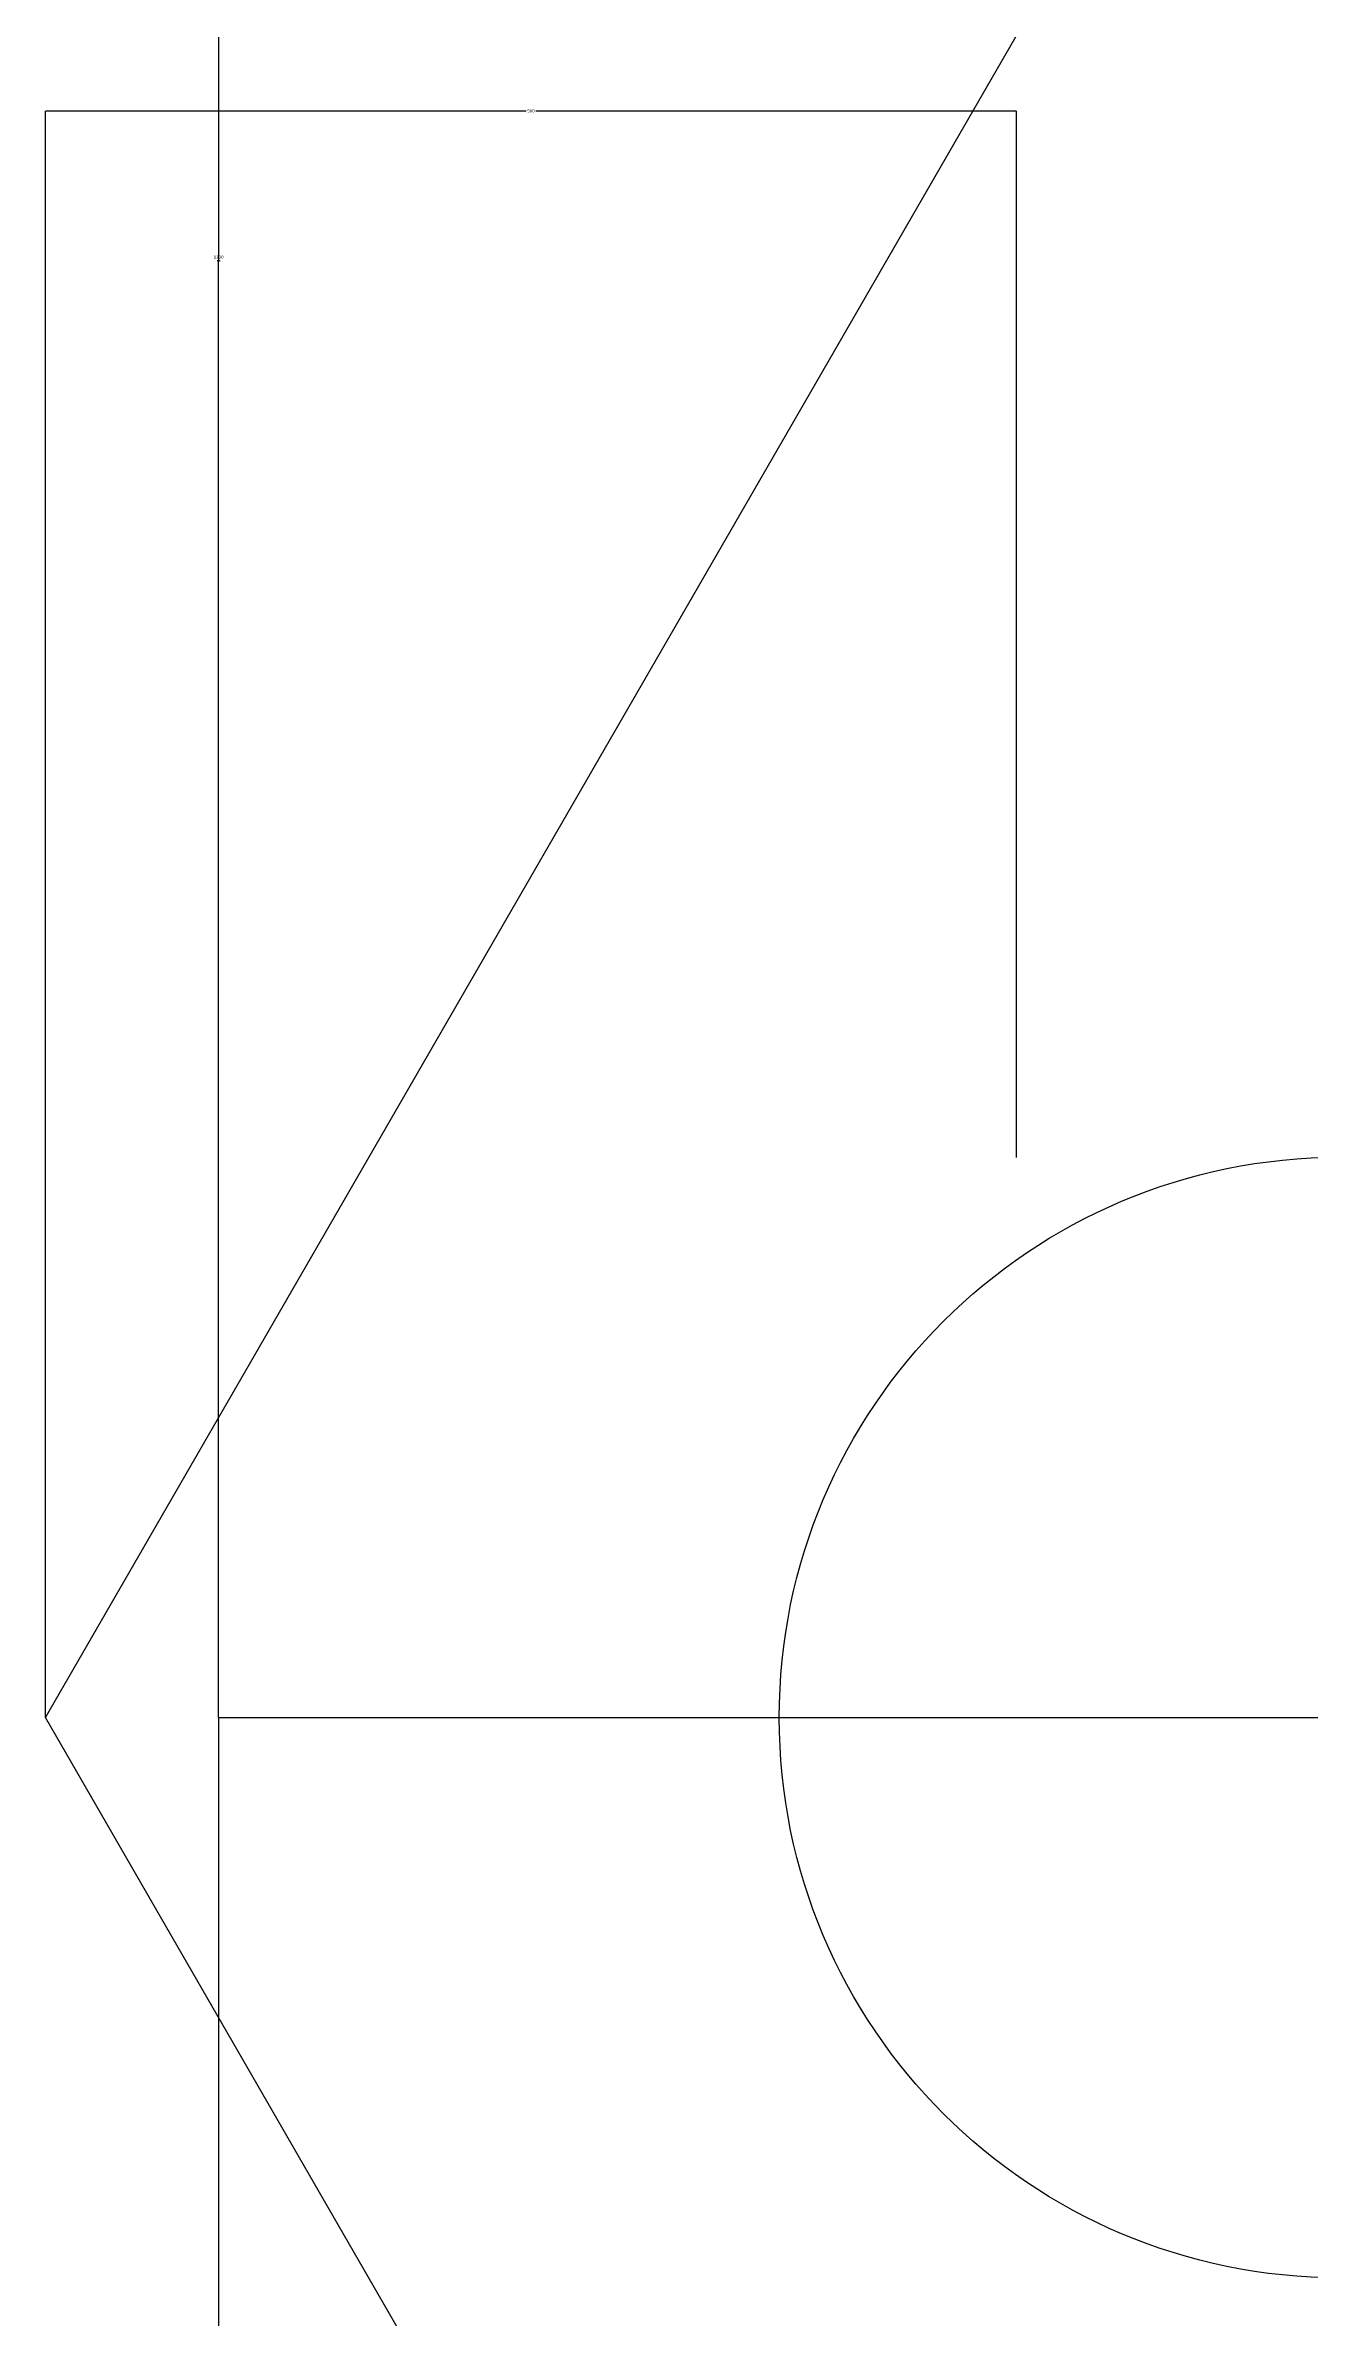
# Model space of a CAD drawing. Header units: metres. Extents: x 4568 to 182545, y -86951 to 35529.
# Drawn here: x 10481 to 10876, y -77701 to -76991 of the extents above; entities that cross this region are included whole.
import ezdxf

# ---------------------------------------------------------------- set-up
doc = ezdxf.new("R2010")
doc.units = ezdxf.units.M
for name, color, linetype in [('AXIS', 9, 'Continuous'), ('CCX', 7, 'Continuous'), ('LI', 7, 'Continuous'), ('LIS', 2, 'Continuous')]:
    doc.layers.add(name, color=color, linetype=linetype)
doc.dimstyles.get("Standard").update_dxf_attribs({"dimtxt": 2.5, "dimasz": 2.5, "dimexe": 1.25, "dimexo": 0.625, "dimtad": 1, "dimcen": 2.5, "dimazin": 3, "dimtfac": 1, "dimtmove": 0, "dimatfit": 3})

# ---------------------------------------------------------------- blocks, each defined once
blk = doc.blocks.new('_CLOSEDFILLED')
at = {"color": 0, "linetype": 'BYBLOCK'}
blk.add_solid([(-1, 0.2), (0, 0), (-1, -0.2)], dxfattribs=at)
blk = doc.blocks.new('*D411')
for p, q in [((10535.06, -77513.12), (10535.06, -77968.36)), ((10534.81, -77968.36), (10534.56, -77968.36)), ((10535.06, -78423.59), (10535.06, -77968.36)), ((10535.06, -77968.36), (10535.06, -77968.36)), ((10535.31, -77968.36), (10535.56, -77968.36))]:
    blk.add_line(p, q)
at = {"layer": 'Defpoints'}
for p in [(10535.06, -77513.12), (10535.06, -77968.36), (10535.06, -78423.59)]:
    blk.add_point(p, dxfattribs=at)
at = {"layer": 'CCX', "xscale": 0.25, "yscale": 0.25}
blk.add_blockref('_CLOSEDFILLED', (10535.06, -77968.36), dxfattribs=at)
at = {"layer": 'CCX', "xscale": 0.25, "yscale": 0.25, "rotation": 180}
blk.add_blockref('_CLOSEDFILLED', (10535.06, -77968.36), dxfattribs=at)
at = {"layer": 'CCX', "insert": (10535.06, -77967.235), "char_height": 1, "attachment_point": 5}
blk.add_mtext('1300', dxfattribs=at)
blk = doc.blocks.new('*D416')
for p, q in [((10535.06, -76602.65), (10535.06, -77057.89)), ((10534.81, -77057.89), (10534.56, -77057.89)), ((10535.06, -77513.12), (10535.06, -77057.89)), ((10535.06, -77057.89), (10535.06, -77057.89)), ((10535.31, -77057.89), (10535.56, -77057.89))]:
    blk.add_line(p, q)
at = {"layer": 'Defpoints'}
for p in [(10535.06, -76602.65), (10535.06, -77057.89), (10535.06, -77513.12)]:
    blk.add_point(p, dxfattribs=at)
at = {"layer": 'CCX', "xscale": 0.25, "yscale": 0.25}
blk.add_blockref('_CLOSEDFILLED', (10535.06, -77057.89), dxfattribs=at)
at = {"layer": 'CCX', "xscale": 0.25, "yscale": 0.25, "rotation": 180}
blk.add_blockref('_CLOSEDFILLED', (10535.06, -77057.89), dxfattribs=at)
at = {"layer": 'CCX', "insert": (10535.06, -77056.765), "char_height": 1, "attachment_point": 5}
blk.add_mtext('1300', dxfattribs=at)
blk = doc.blocks.new('*D418')
for p, q in [((10480.97, -77513.12), (10480.97, -77011.07)), ((10481.22, -77011.07), (10631.13, -77011.07)), ((10634.13, -77011.07), (10784.04, -77011.07)), ((10784.29, -77338.13), (10784.29, -77011.07))]:
    blk.add_line(p, q)
at = {"layer": 'Defpoints'}
for p in [(10480.97, -77011.07), (10784.29, -77338.13), (10480.97, -77513.12)]:
    blk.add_point(p, dxfattribs=at)
at = {"layer": 'CCX', "xscale": 0.25, "yscale": 0.25, "rotation": 180}
blk.add_blockref('_CLOSEDFILLED', (10480.97, -77011.07), dxfattribs=at)
at = {"layer": 'CCX', "xscale": 0.25, "yscale": 0.25}
blk.add_blockref('_CLOSEDFILLED', (10784.29, -77011.07), dxfattribs=at)
at = {"layer": 'CCX', "insert": (10632.63, -77011.07), "char_height": 1, "attachment_point": 5}
blk.add_mtext('500', dxfattribs=at)

msp = doc.modelspace()

# ---------------------------------------------------------------- linework, layer by layer
at = {"layer": 'AXIS'}
msp.add_line((10535.06, -77513.12), (13336.52, -77513.12), dxfattribs=at)
at = {"layer": 'LI'}
msp.add_circle((10885.25, -77513.12), 175.09, dxfattribs=at)
at = {"layer": 'LIS'}
for p, q in [((10480.97, -77513.12), (11208.27, -76252.47)), ((11208.27, -78773.78), (10480.97, -77513.12))]:
    msp.add_line(p, q, dxfattribs=at)

# ---------------------------------------------------------------- dimensions: what is measured, and where the dimension line sits
at = {"layer": 'CCX'}
for base, p1, p2, text, picture, middle in [((10535.06, -77057.89), (10535.06, -77513.12), (10535.06, -76602.65), '1300', '*D416', (10535.06, -77056.765)), ((10480.97, -77011.07), (10480.97, -77513.12), (10784.29, -77338.13), '500', '*D418', (10632.63, -77011.07)), ((10535.06, -77968.36), (10535.06, -78423.59), (10535.06, -77513.12), '1300', '*D411', (10535.06, -77967.235))]:
    dim = msp.add_linear_dim(base=base, p1=p1, p2=p2, text=text, dimstyle='Standard', dxfattribs=at)
    dim.commit()
    dim.dimension.update_dxf_attribs({"geometry": picture, "text_midpoint": middle})

doc.saveas('drawing.dxf')
